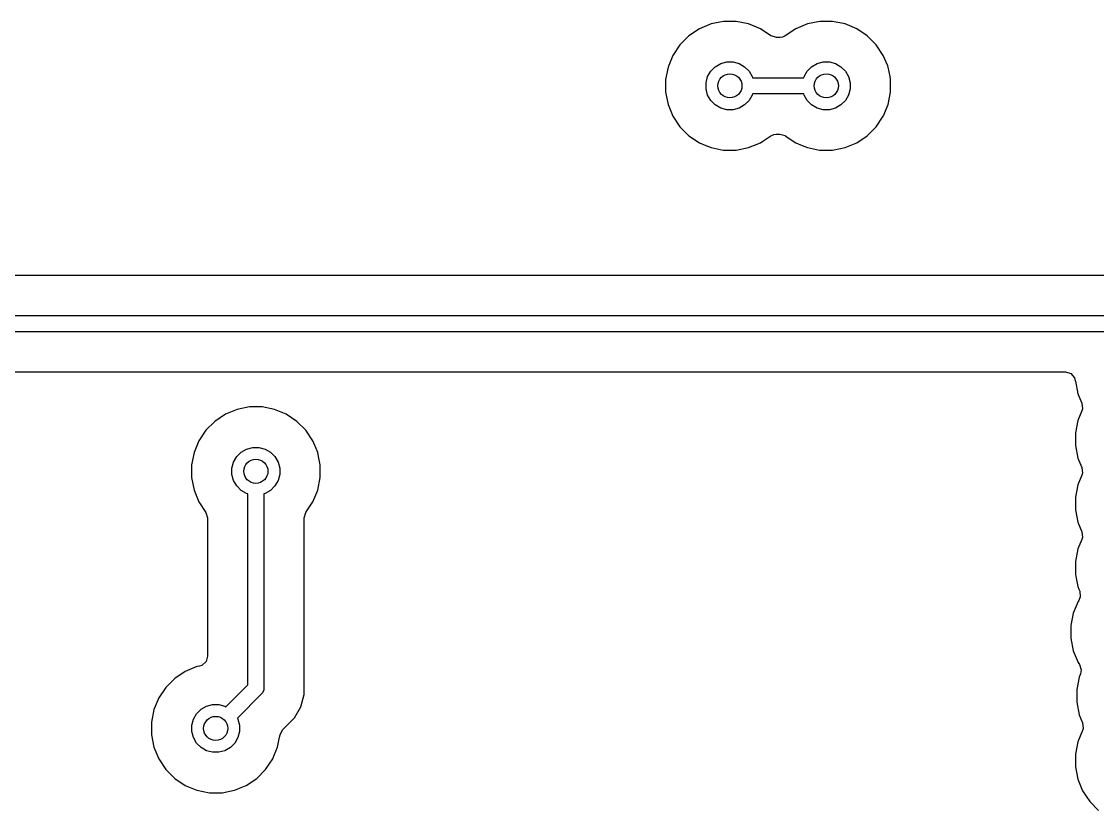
# Model space of a CAD drawing. Extents: x 2.56 to 8.39, y -5.65 to -1.26.
# Drawn here: x 3.999 to 4.527, y -3.741 to -3.354 of the extents above; entities that cross this region are included whole.
import ezdxf

# ---------------------------------------------------------------- set-up
doc = ezdxf.new("R2010")
doc.units = 0
doc.header["$MEASUREMENT"] = 0
doc.layers.add('BLACK', color=7, linetype='CONTINUOUS')

msp = doc.modelspace()

# ---------------------------------------------------------------- linework, layer by layer
at = {"layer": 'BLACK', "linetype": 'CONTINUOUS'}
for p, q in [((4.33153, -3.3579), (4.32637, -3.36135)), ((4.33726, -3.35552), (4.33153, -3.3579)), ((4.33153, -3.3579), (4.33153, -3.3579)), ((4.34335, -3.35431), (4.33726, -3.35552)), ((4.33726, -3.35552), (4.33726, -3.35552)), ((4.34956, -3.35431), (4.34335, -3.35431)), ((4.34335, -3.35431), (4.34335, -3.35431)), ((4.35565, -3.35552), (4.34956, -3.35431)), ((4.34956, -3.35431), (4.34956, -3.35431)), ((4.36138, -3.3579), (4.35565, -3.35552)), ((4.35565, -3.35552), (4.35565, -3.35552)), ((4.36139, -3.3579), (4.36138, -3.3579)), ((4.36657, -3.36136), (4.36139, -3.3579)), ((4.37877, -3.3579), (4.37359, -3.36136)), ((4.38451, -3.35552), (4.37877, -3.3579)), ((4.37877, -3.3579), (4.37877, -3.3579)), ((4.3906, -3.35431), (4.38451, -3.35552)), ((4.38451, -3.35552), (4.38451, -3.35552)), ((4.3968, -3.35431), (4.3906, -3.35431)), ((4.3906, -3.35431), (4.3906, -3.35431)), ((4.40289, -3.35552), (4.3968, -3.35431)), ((4.3968, -3.35431), (4.3968, -3.35431)), ((4.40863, -3.3579), (4.40289, -3.35552)), ((4.40289, -3.35552), (4.40289, -3.35552)), ((4.41379, -3.36135), (4.40863, -3.3579)), ((4.40863, -3.3579), (4.40863, -3.3579)), ((4.32637, -3.36135), (4.32198, -3.36574)), ((4.32637, -3.36135), (4.32637, -3.36135)), ((4.36664, -3.36141), (4.36657, -3.36136)), ((4.36928, -3.36219), (4.36664, -3.36141)), ((4.37088, -3.36219), (4.36928, -3.36219)), ((4.37096, -3.36218), (4.37088, -3.36219)), ((4.37103, -3.36216), (4.37096, -3.36218)), ((4.37225, -3.36199), (4.37103, -3.36216)), ((4.37288, -3.36158), (4.37225, -3.36199)), ((4.37359, -3.36136), (4.37288, -3.36158)), ((4.41818, -3.36574), (4.41379, -3.36135)), ((4.41379, -3.36135), (4.41379, -3.36135)), ((4.32198, -3.36574), (4.31853, -3.3709)), ((4.32198, -3.36574), (4.32198, -3.36574)), ((4.42163, -3.3709), (4.41818, -3.36574)), ((4.41818, -3.36574), (4.41818, -3.36574)), ((4.31853, -3.3709), (4.31615, -3.37663)), ((4.31853, -3.3709), (4.31853, -3.3709)), ((4.34194, -3.37491), (4.34492, -3.37412)), ((4.34492, -3.37412), (4.348, -3.37412)), ((4.348, -3.37412), (4.35098, -3.37491)), ((4.38918, -3.37491), (4.39216, -3.37412)), ((4.39216, -3.37412), (4.39524, -3.37412)), ((4.39524, -3.37412), (4.39822, -3.37491)), ((4.42377, -3.37607), (4.42163, -3.3709)), ((4.42163, -3.3709), (4.42163, -3.3709)), ((4.31615, -3.37663), (4.31494, -3.38272)), ((4.31615, -3.37663), (4.31615, -3.37663)), ((4.33554, -3.38131), (4.33709, -3.37864)), ((4.33709, -3.37864), (4.33927, -3.37646)), ((4.33927, -3.37646), (4.34194, -3.37491)), ((4.35098, -3.37491), (4.35365, -3.37646)), ((4.35365, -3.37646), (4.35583, -3.37864)), ((4.35583, -3.37864), (4.35737, -3.38131)), ((4.38279, -3.38131), (4.38433, -3.37864)), ((4.38433, -3.37864), (4.38651, -3.37646)), ((4.38651, -3.37646), (4.38918, -3.37491)), ((4.39822, -3.37491), (4.40089, -3.37646)), ((4.40089, -3.37646), (4.40307, -3.37864)), ((4.40307, -3.37864), (4.40461, -3.38131)), ((4.42401, -3.37663), (4.42377, -3.37607)), ((4.42494, -3.38132), (4.42401, -3.37663)), ((4.31494, -3.38272), (4.31494, -3.38893)), ((4.33475, -3.38429), (4.33554, -3.38131)), ((4.33475, -3.38737), (4.33475, -3.38429)), ((4.35737, -3.38131), (4.35752, -3.38189)), ((4.35752, -3.38189), (4.38263, -3.38189)), ((4.38263, -3.38189), (4.38279, -3.38131)), ((4.40461, -3.38131), (4.40541, -3.38429)), ((4.40541, -3.38429), (4.40541, -3.38737)), ((4.42522, -3.38272), (4.42494, -3.38132)), ((4.42522, -3.38893), (4.42522, -3.38272)), ((4.42522, -3.38272), (4.42522, -3.38272)), ((4.42522, -3.38272), (4.42522, -3.38272)), ((4.31494, -3.38893), (4.31615, -3.39502)), ((4.33554, -3.39035), (4.33475, -3.38737)), ((4.35752, -3.38976), (4.35737, -3.39035)), ((4.38263, -3.38976), (4.35752, -3.38976)), ((4.38279, -3.39035), (4.38263, -3.38976)), ((4.40541, -3.38737), (4.40461, -3.39035)), ((4.42401, -3.39502), (4.42522, -3.38893)), ((4.31615, -3.39502), (4.31615, -3.39502)), ((4.31615, -3.39502), (4.31853, -3.40075)), ((4.33709, -3.39302), (4.33554, -3.39035)), ((4.33927, -3.3952), (4.33709, -3.39302)), ((4.34194, -3.39674), (4.33927, -3.3952)), ((4.35365, -3.3952), (4.35098, -3.39674)), ((4.35583, -3.39302), (4.35365, -3.3952)), ((4.35737, -3.39035), (4.35583, -3.39302)), ((4.38433, -3.39302), (4.38279, -3.39035)), ((4.38651, -3.3952), (4.38433, -3.39302)), ((4.38918, -3.39674), (4.38651, -3.3952)), ((4.40089, -3.3952), (4.39822, -3.39674)), ((4.40307, -3.39302), (4.40089, -3.3952)), ((4.40461, -3.39035), (4.40307, -3.39302)), ((4.42271, -3.39815), (4.42401, -3.39502)), ((4.34492, -3.39754), (4.34194, -3.39674)), ((4.348, -3.39754), (4.34492, -3.39754)), ((4.35098, -3.39674), (4.348, -3.39754)), ((4.39216, -3.39754), (4.38918, -3.39674)), ((4.39524, -3.39754), (4.39216, -3.39754)), ((4.39822, -3.39674), (4.39524, -3.39754)), ((4.42163, -3.40076), (4.4217, -3.40059)), ((4.4217, -3.40059), (4.42271, -3.39815)), ((4.31853, -3.40075), (4.31853, -3.40076)), ((4.31853, -3.40076), (4.32198, -3.40592)), ((4.32198, -3.40592), (4.32198, -3.40592)), ((4.32198, -3.40592), (4.32637, -3.41031)), ((4.41379, -3.41031), (4.41818, -3.40592)), ((4.41818, -3.40592), (4.42163, -3.40076)), ((4.32637, -3.41031), (4.32637, -3.41031)), ((4.32637, -3.41031), (4.33153, -3.41376)), ((4.36266, -3.41291), (4.36657, -3.41029)), ((4.36657, -3.41029), (4.36728, -3.41007)), ((4.36728, -3.41007), (4.36791, -3.40967)), ((4.36791, -3.40967), (4.36913, -3.40949)), ((4.36913, -3.40949), (4.36919, -3.40947)), ((4.36919, -3.40947), (4.36928, -3.40947)), ((4.36928, -3.40947), (4.37088, -3.40947)), ((4.37088, -3.40947), (4.37351, -3.41024)), ((4.37351, -3.41024), (4.37359, -3.41029)), ((4.37359, -3.41029), (4.37877, -3.41376)), ((4.40863, -3.41376), (4.41379, -3.41031)), ((4.33153, -3.41376), (4.33153, -3.41376)), ((4.33153, -3.41376), (4.33464, -3.41505)), ((4.33464, -3.41505), (4.33726, -3.41613)), ((4.33726, -3.41613), (4.34315, -3.4173)), ((4.34956, -3.41734), (4.35565, -3.41613)), ((4.35565, -3.41613), (4.36139, -3.41376)), ((4.36139, -3.41376), (4.36266, -3.41291)), ((4.37877, -3.41376), (4.37877, -3.41376)), ((4.37877, -3.41376), (4.38189, -3.41505)), ((4.38189, -3.41505), (4.38451, -3.41613)), ((4.38451, -3.41613), (4.3904, -3.4173)), ((4.3968, -3.41734), (4.40289, -3.41613)), ((4.40289, -3.41613), (4.40863, -3.41376)), ((4.34315, -3.4173), (4.34335, -3.41734)), ((4.34335, -3.41734), (4.34335, -3.41734)), ((4.34335, -3.41734), (4.34335, -3.41734)), ((4.34335, -3.41734), (4.34956, -3.41734)), ((4.34956, -3.41734), (4.34956, -3.41734)), ((4.3904, -3.4173), (4.3906, -3.41734)), ((4.3906, -3.41734), (4.3906, -3.41734)), ((4.3906, -3.41734), (4.3906, -3.41734)), ((4.3906, -3.41734), (4.3968, -3.41734)), ((4.3968, -3.41734), (4.3968, -3.41734)), ((4.92025, -3.47876), (3.51028, -3.47876)), ((3.5001, -3.49846), (4.92366, -3.49846)), ((4.92203, -3.50634), (3.49846, -3.50634)), ((3.50188, -3.52604), (4.51085, -3.52604)), ((4.51085, -3.52604), (4.51349, -3.52682)), ((4.51349, -3.52682), (4.51529, -3.5289)), ((4.51529, -3.5289), (4.51571, -3.53045)), ((4.51571, -3.53045), (4.51573, -3.53066)), ((4.51573, -3.53066), (4.51694, -3.53675)), ((4.51694, -3.53675), (4.51694, -3.53675)), ((4.51694, -3.53675), (4.51888, -3.54144)), ((4.51888, -3.54144), (4.51917, -3.54417)), ((4.09924, -3.54683), (4.09408, -3.55028)), ((4.09925, -3.54683), (4.09924, -3.54683)), ((4.10498, -3.54446), (4.09925, -3.54683)), ((4.11107, -3.54325), (4.10498, -3.54446)), ((4.10498, -3.54446), (4.10498, -3.54446)), ((4.11728, -3.54325), (4.11107, -3.54325)), ((4.11107, -3.54325), (4.11107, -3.54325)), ((4.12337, -3.54446), (4.11728, -3.54325)), ((4.11728, -3.54325), (4.11728, -3.54325)), ((4.1291, -3.54683), (4.12337, -3.54446)), ((4.12337, -3.54446), (4.12337, -3.54446)), ((4.13426, -3.55028), (4.1291, -3.54683)), ((4.1291, -3.54683), (4.1291, -3.54683)), ((4.51888, -3.54517), (4.51694, -3.54986)), ((4.51917, -3.54417), (4.51888, -3.54517)), ((4.09408, -3.55028), (4.08969, -3.55467)), ((4.09408, -3.55028), (4.09408, -3.55028)), ((4.13865, -3.55467), (4.13426, -3.55028)), ((4.13426, -3.55028), (4.13426, -3.55028)), ((4.51694, -3.54986), (4.51573, -3.55595)), ((4.51694, -3.54986), (4.51694, -3.54986)), ((4.08969, -3.55467), (4.08624, -3.55984)), ((4.08969, -3.55467), (4.08969, -3.55467)), ((4.1421, -3.55984), (4.13865, -3.55467)), ((4.13865, -3.55467), (4.13865, -3.55467)), ((4.51573, -3.55595), (4.51573, -3.56216)), ((4.08624, -3.55984), (4.08387, -3.56557)), ((4.08624, -3.55984), (4.08624, -3.55984)), ((4.10698, -3.56539), (4.10965, -3.56385)), ((4.10965, -3.56385), (4.11263, -3.56305)), ((4.11263, -3.56305), (4.11571, -3.56305)), ((4.11571, -3.56305), (4.11869, -3.56385)), ((4.11869, -3.56385), (4.12136, -3.56539)), ((4.14369, -3.56366), (4.1421, -3.55984)), ((4.1421, -3.55984), (4.1421, -3.55984)), ((4.14448, -3.56557), (4.14369, -3.56366)), ((4.51573, -3.56216), (4.51694, -3.56825)), ((4.08387, -3.56557), (4.08266, -3.57166)), ((4.08387, -3.56557), (4.08387, -3.56557)), ((4.10326, -3.57024), (4.1048, -3.56757)), ((4.1048, -3.56757), (4.10698, -3.56539)), ((4.12136, -3.56539), (4.12354, -3.56757)), ((4.12354, -3.56757), (4.12509, -3.57024)), ((4.14504, -3.5684), (4.14448, -3.56557)), ((4.14569, -3.57166), (4.14504, -3.5684)), ((4.51694, -3.56825), (4.51694, -3.56825)), ((4.51694, -3.56825), (4.51888, -3.57293)), ((4.08266, -3.57166), (4.08266, -3.57787)), ((4.10246, -3.57322), (4.10326, -3.57024)), ((4.10246, -3.57631), (4.10246, -3.57322)), ((4.12509, -3.57024), (4.12588, -3.57322)), ((4.12588, -3.57322), (4.12588, -3.57631)), ((4.14569, -3.57787), (4.14569, -3.57166)), ((4.14569, -3.57166), (4.14569, -3.57166)), ((4.14569, -3.57166), (4.14569, -3.57166)), ((4.51888, -3.57293), (4.51917, -3.57567)), ((4.08266, -3.57787), (4.08387, -3.58396)), ((4.10326, -3.57928), (4.10246, -3.57631)), ((4.1048, -3.58195), (4.10326, -3.57928)), ((4.12509, -3.57928), (4.12354, -3.58195)), ((4.12588, -3.57631), (4.12509, -3.57928)), ((4.14448, -3.58396), (4.14569, -3.57787)), ((4.51888, -3.57667), (4.51694, -3.58136)), ((4.51917, -3.57567), (4.51888, -3.57667)), ((4.08387, -3.58396), (4.08387, -3.58396)), ((4.08387, -3.58396), (4.08624, -3.58969)), ((4.10698, -3.58413), (4.1048, -3.58195)), ((4.10965, -3.58568), (4.10698, -3.58413)), ((4.12136, -3.58413), (4.11869, -3.58568)), ((4.12354, -3.58195), (4.12136, -3.58413)), ((4.1421, -3.58969), (4.14448, -3.58396)), ((4.51694, -3.58136), (4.51573, -3.58745)), ((4.51694, -3.58136), (4.51694, -3.58136)), ((4.08624, -3.58969), (4.08624, -3.58969)), ((4.08624, -3.58969), (4.08971, -3.59488)), ((4.11024, -3.58583), (4.10965, -3.58568)), ((4.11024, -3.67947), (4.11024, -3.58583)), ((4.11869, -3.58568), (4.11811, -3.58583)), ((4.11811, -3.58583), (4.11811, -3.6811)), ((4.13914, -3.59412), (4.1421, -3.58969)), ((4.51573, -3.58745), (4.51573, -3.59366)), ((4.08971, -3.59488), (4.09053, -3.5975)), ((4.13781, -3.59759), (4.13859, -3.59495)), ((4.13859, -3.59495), (4.13864, -3.59488)), ((4.13864, -3.59488), (4.13914, -3.59412)), ((4.51573, -3.59366), (4.51694, -3.59974)), ((4.09053, -3.5975), (4.09053, -3.59759)), ((4.09053, -3.59759), (4.09053, -3.66543)), ((4.13781, -3.67769), (4.13781, -3.59759)), ((4.51694, -3.59974), (4.51694, -3.59974)), ((4.51694, -3.59974), (4.51888, -3.60443)), ((4.51888, -3.60443), (4.51917, -3.60717)), ((4.51888, -3.60817), (4.51694, -3.61285)), ((4.51917, -3.60717), (4.51888, -3.60817)), ((4.51694, -3.61285), (4.51573, -3.61894)), ((4.51694, -3.61285), (4.51694, -3.61285)), ((4.51573, -3.61894), (4.51573, -3.62515)), ((4.51573, -3.62515), (4.51612, -3.6271)), ((4.51612, -3.6271), (4.51694, -3.63124)), ((4.51694, -3.63124), (4.51751, -3.63261)), ((4.51751, -3.63261), (4.51787, -3.63349)), ((4.51817, -3.63623), (4.51742, -3.63807)), ((4.51787, -3.63349), (4.51817, -3.63623)), ((4.51708, -3.63858), (4.51471, -3.64431)), ((4.51742, -3.63807), (4.51708, -3.63858)), ((4.51708, -3.63858), (4.51708, -3.63858)), ((4.51471, -3.64431), (4.5135, -3.6504)), ((4.51471, -3.64431), (4.51471, -3.64431)), ((4.5135, -3.6504), (4.5135, -3.65661)), ((4.5135, -3.65661), (4.51471, -3.6627)), ((4.51471, -3.6627), (4.51471, -3.6627)), ((4.51471, -3.6627), (4.51708, -3.66843)), ((4.08976, -3.66807), (4.08768, -3.66988)), ((4.09053, -3.66543), (4.08976, -3.66807)), ((4.51708, -3.66843), (4.51708, -3.66843)), ((4.51708, -3.66843), (4.51782, -3.66953)), ((4.51782, -3.66953), (4.51864, -3.67215)), ((4.07956, -3.67286), (4.0744, -3.67631)), ((4.0853, -3.67048), (4.07956, -3.67286)), ((4.07956, -3.67286), (4.07956, -3.67286)), ((4.0866, -3.67022), (4.0853, -3.67048)), ((4.0853, -3.67048), (4.0853, -3.67048)), ((4.08768, -3.66988), (4.0866, -3.67022)), ((4.51827, -3.67411), (4.51762, -3.67567)), ((4.51864, -3.67215), (4.51827, -3.67411)), ((4.0744, -3.67631), (4.07001, -3.6807)), ((4.0744, -3.67631), (4.0744, -3.67631)), ((4.09953, -3.69018), (4.11024, -3.67947)), ((4.13781, -3.67799), (4.13781, -3.67769)), ((4.13781, -3.67769), (4.13781, -3.67769)), ((4.13781, -3.68421), (4.13781, -3.67799)), ((4.51762, -3.67567), (4.51641, -3.68176)), ((4.51762, -3.67567), (4.51762, -3.67567)), ((4.07001, -3.6807), (4.06656, -3.68586)), ((4.07001, -3.6807), (4.07001, -3.6807)), ((4.11696, -3.68389), (4.1051, -3.69574)), ((4.11745, -3.68329), (4.11696, -3.68389)), ((4.11803, -3.68187), (4.11745, -3.68329)), ((4.11811, -3.6811), (4.11803, -3.68187)), ((4.1362, -3.69023), (4.13781, -3.68421)), ((4.51641, -3.68176), (4.51641, -3.68797)), ((4.06656, -3.68586), (4.06418, -3.69159)), ((4.06656, -3.68586), (4.06656, -3.68586)), ((4.0873, -3.69142), (4.08997, -3.68988)), ((4.08997, -3.68988), (4.09295, -3.68908)), ((4.09295, -3.68908), (4.09603, -3.68908)), ((4.09603, -3.68908), (4.09901, -3.68988)), ((4.09901, -3.68988), (4.09953, -3.69018)), ((4.13309, -3.69562), (4.1362, -3.69023)), ((4.51641, -3.68797), (4.51762, -3.69406)), ((4.06418, -3.69159), (4.06297, -3.69768)), ((4.06418, -3.69159), (4.06418, -3.69159)), ((4.08358, -3.69627), (4.08512, -3.6936)), ((4.08512, -3.6936), (4.0873, -3.69142)), ((4.1051, -3.69574), (4.1054, -3.69627)), ((4.12734, -3.70137), (4.13309, -3.69562)), ((4.51762, -3.69406), (4.51762, -3.69406)), ((4.51762, -3.69406), (4.51926, -3.69801)), ((4.06297, -3.69768), (4.06297, -3.70389)), ((4.08278, -3.69925), (4.08358, -3.69627)), ((4.08278, -3.70233), (4.08278, -3.69925)), ((4.1054, -3.69627), (4.1062, -3.69925)), ((4.1062, -3.69925), (4.1062, -3.70233)), ((4.51926, -3.69801), (4.51955, -3.70075)), ((4.51955, -3.70075), (4.51926, -3.70175)), ((4.06297, -3.70389), (4.06418, -3.70998)), ((4.08358, -3.70531), (4.08278, -3.70233)), ((4.08512, -3.70798), (4.08358, -3.70531)), ((4.1054, -3.70531), (4.10386, -3.70798)), ((4.1062, -3.70233), (4.1054, -3.70531)), ((4.12479, -3.70998), (4.12576, -3.7051)), ((4.12576, -3.7051), (4.12601, -3.70386)), ((4.12601, -3.70386), (4.12728, -3.70143)), ((4.12728, -3.70143), (4.12734, -3.70137)), ((4.51926, -3.70175), (4.51694, -3.70734)), ((4.06418, -3.70998), (4.06418, -3.70998)), ((4.06418, -3.70998), (4.06656, -3.71572)), ((4.0873, -3.71016), (4.08512, -3.70798)), ((4.08997, -3.7117), (4.0873, -3.71016)), ((4.09295, -3.7125), (4.08997, -3.7117)), ((4.09901, -3.7117), (4.09603, -3.7125)), ((4.10168, -3.71016), (4.09901, -3.7117)), ((4.10386, -3.70798), (4.10168, -3.71016)), ((4.1232, -3.71382), (4.12479, -3.70998)), ((4.51694, -3.70734), (4.51573, -3.71343)), ((4.51694, -3.70734), (4.51694, -3.70734)), ((4.06656, -3.71572), (4.06656, -3.71572)), ((4.06656, -3.71572), (4.07001, -3.72088)), ((4.09603, -3.7125), (4.09295, -3.7125)), ((4.11897, -3.72088), (4.12242, -3.71572)), ((4.12242, -3.71572), (4.12244, -3.71566)), ((4.12244, -3.71566), (4.1232, -3.71382)), ((4.51573, -3.71343), (4.51573, -3.71964)), ((4.07001, -3.72088), (4.07001, -3.72088)), ((4.07001, -3.72088), (4.0744, -3.72527)), ((4.11458, -3.72527), (4.11897, -3.72088)), ((4.51573, -3.71964), (4.51694, -3.72573)), ((4.0744, -3.72527), (4.0744, -3.72527)), ((4.0744, -3.72527), (4.07956, -3.72872)), ((4.10942, -3.72872), (4.11458, -3.72527)), ((4.51694, -3.72573), (4.51694, -3.72573)), ((4.51694, -3.72573), (4.51932, -3.73146)), ((4.07956, -3.72872), (4.07956, -3.72872)), ((4.07956, -3.72872), (4.08365, -3.73041)), ((4.08365, -3.73041), (4.0853, -3.73109)), ((4.0853, -3.73109), (4.09138, -3.7323)), ((4.09138, -3.7323), (4.09138, -3.7323)), ((4.09138, -3.7323), (4.09138, -3.7323)), ((4.09138, -3.7323), (4.09759, -3.7323)), ((4.09759, -3.7323), (4.10368, -3.73109)), ((4.09759, -3.7323), (4.09759, -3.7323)), ((4.10368, -3.73109), (4.10942, -3.72872)), ((4.51932, -3.73146), (4.51932, -3.73146)), ((4.51932, -3.73146), (4.52276, -3.73663)), ((4.52276, -3.73663), (4.52276, -3.73663)), ((4.52276, -3.73663), (4.52715, -3.74102))]:
    msp.add_line(p, q, dxfattribs=at)
at = {"layer": 'BLACK'}
for centre in [(4.34646, -3.38583), (4.3937, -3.38583), (4.11417, -3.57476), (4.09449, -3.70079)]:
    msp.add_circle(centre, 0.00591, dxfattribs=at)

doc.saveas('drawing.dxf')
